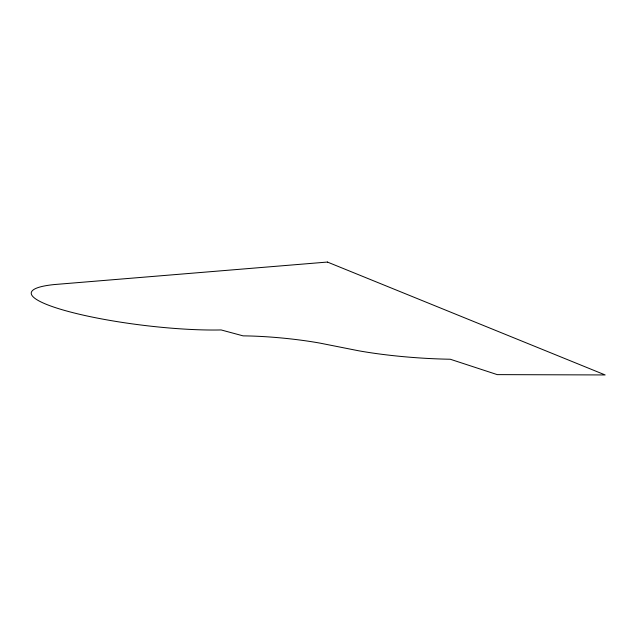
<?xml version="1.0" encoding="UTF-8"?>
<svg xmlns="http://www.w3.org/2000/svg" width="637" height="637" viewBox="0 0 637 637"><rect width="100%" height="100%" fill="white"/><g stroke="black" fill="none" stroke-linecap="round" stroke-linejoin="round"><path stroke-width="0.96" d="M327.426 262.054L54.384 284.548A115.751 18.76 6.9 0 0 67.602 311.262A115.751 18.76 6.9 0 0 221.127 329.942L243.103 335.866A73.868 10.224 5.5 0 1 319.909 343.104L358.201 350.7A101.753 15.845 4.3 0 0 450.255 359.236L497.234 374.62L605.15 374.946L327.426 262.054"/></g></svg>
